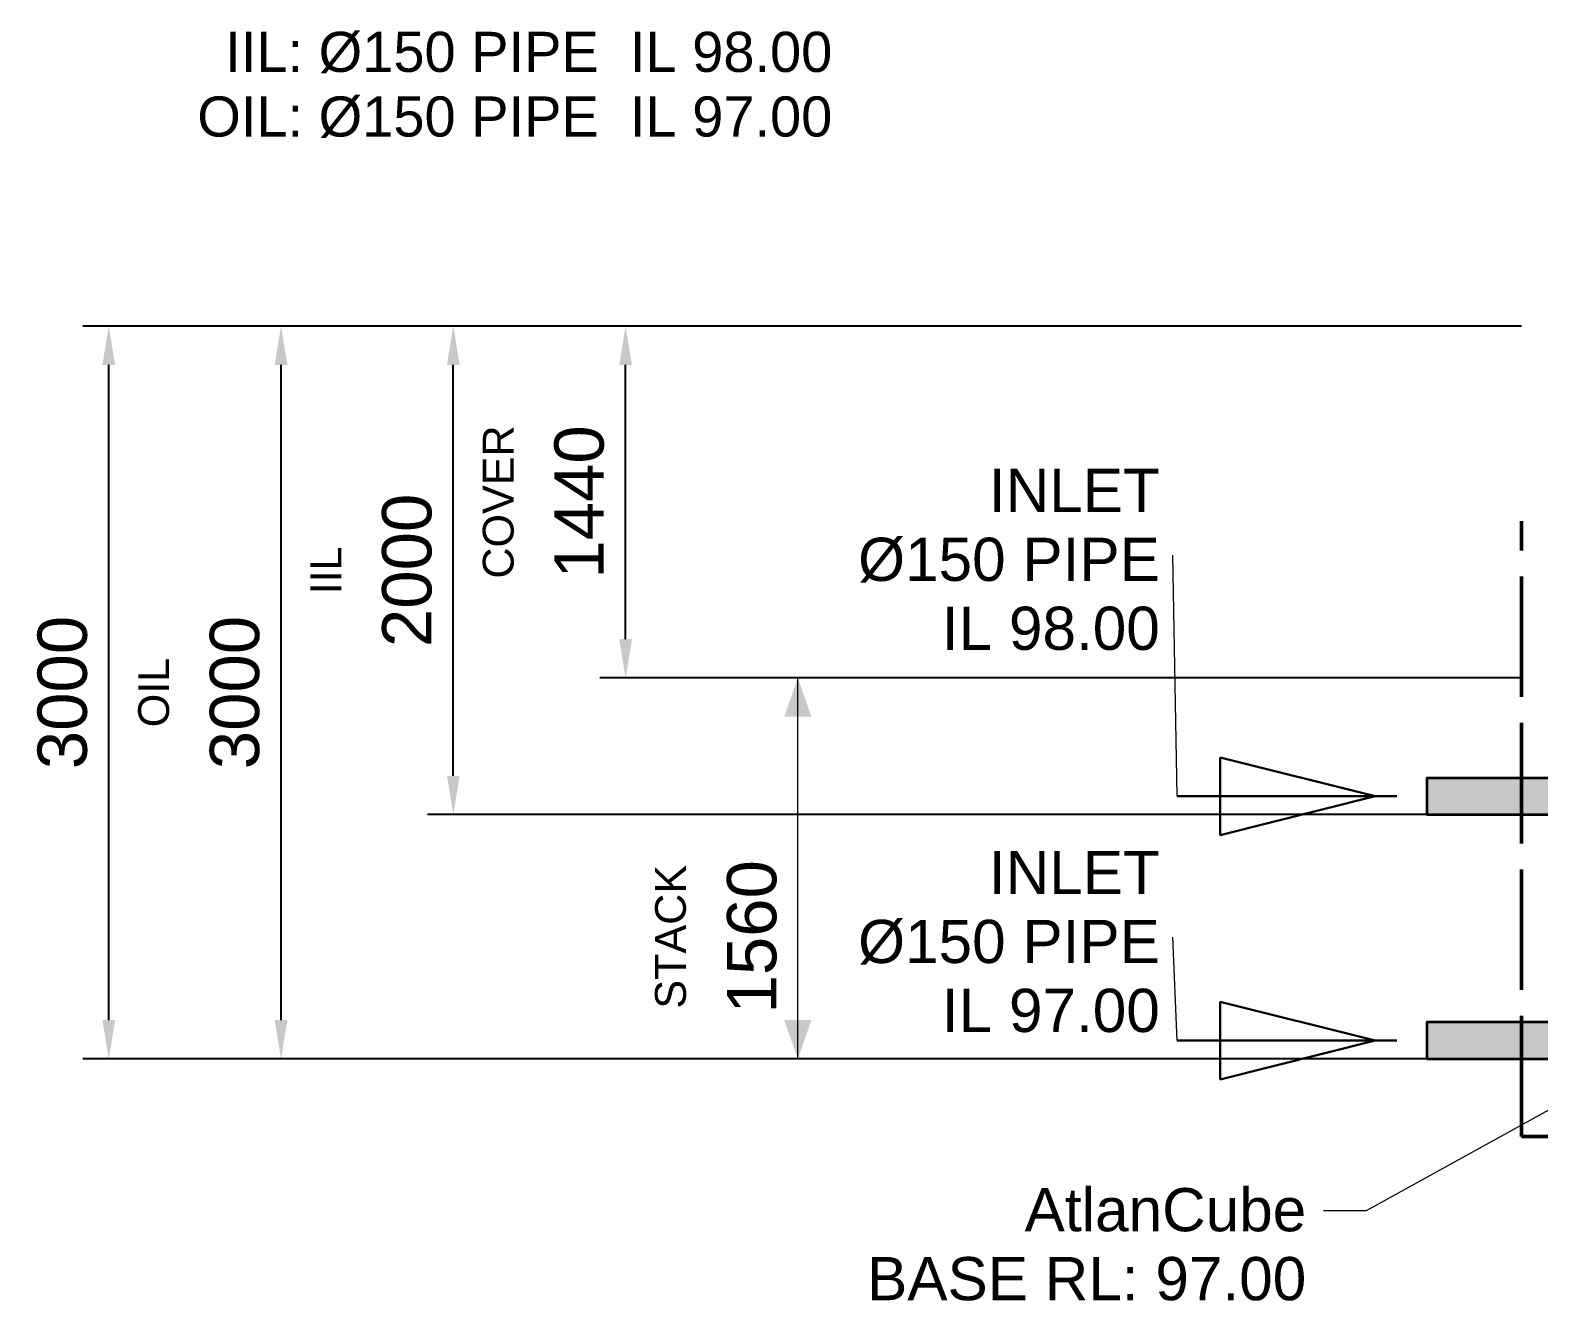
# Model space of a CAD drawing. Header units: millimetres. Extents: x 71 to 41929, y 71 to 131329.
# Drawn here: x 14772 to 20951, y 49762 to 54964 of the extents above; entities that cross this region are included whole.
import ezdxf
from ezdxf.enums import TextEntityAlignment as Align

# ---------------------------------------------------------------- set-up
doc = ezdxf.new("R2010")
doc.units = ezdxf.units.MM
doc.linetypes.add('DASH_494_106', pattern=[599.722222, 493.888889, -105.833333])
for name, color, linetype in [('ANNOTATIONS', 7, 'Continuous'), ('DIMENSIONS', 7, 'Continuous'), ('FLOW_INLET', 1, 'Continuous'), ('GEOFAB', 5, 'Continuous'), ('LEADERS', 7, 'Continuous'), ('PIPES', 7, 'Continuous')]:
    doc.layers.add(name, color=color, linetype=linetype)
doc.styles.add('ARIAL', font='arial.ttf')
doc.dimstyles.get("Standard").update_dxf_attribs({"dimtxt": 2.5, "dimasz": 2.5, "dimexe": 1.25, "dimexo": 0.625, "dimtad": 1, "dimcen": 2.5, "dimazin": 3, "dimtfac": 1, "dimtmove": 0, "dimatfit": 3})

msp = doc.modelspace()

# ---------------------------------------------------------------- linework, layer by layer
at = {"layer": 'ANNOTATIONS', "lineweight": 18}
for p, q in [((19469, 51827.5), (19451.4, 52815.3)), ((19469, 50827.5), (19451.4, 51250.8))]:
    msp.add_line(p, q, dxfattribs=at)
at = {"layer": 'DIMENSIONS', "lineweight": 18}
for p, q in [((20880.1, 52312.5), (17810.2, 52312.5)), ((17916.1, 50752.5), (17916.1, 52312.5)), ((20880.1, 50752.5), (17810.2, 50752.5))]:
    msp.add_line(p, q, dxfattribs=at)
at = {"layer": 'DIMENSIONS'}
for points in [[(17916.1, 52312.5), (17860.5, 52153.7), (17971.6, 52153.7)], [(17916.1, 50752.5), (17971.6, 50911.2), (17860.5, 50911.2)]]:
    msp.add_solid(points, dxfattribs=at)
at = {"layer": 'FLOW_INLET', "color": 1, "lineweight": 30}
for p, q in [((19645.4, 51986.2), (20280.4, 51827.5)), ((19645.4, 51668.8), (19645.4, 51986.2)), ((19469, 51827.5), (20368.6, 51827.5)), ((19645.4, 51668.8), (20280.4, 51827.5)), ((19645.4, 50986.2), (20280.4, 50827.5)), ((19645.4, 50668.8), (19645.4, 50986.2)), ((19469, 50827.5), (20368.6, 50827.5)), ((19645.4, 50668.8), (20280.4, 50827.5))]:
    msp.add_line(p, q, dxfattribs=at)
at = {"layer": 'GEOFAB', "color": 5, "linetype": 'DASH_494_106', "lineweight": 50}
for q in [(20880.1, 52953.6), (24965.1, 50435)]:
    msp.add_line((20880.1, 50435), q, dxfattribs=at)
at = {"layer": 'LEADERS', "lineweight": 18}
for p, q in [((20245.1, 50131.6), (21303.5, 50717.2)), ((20068.8, 50131.6), (20245.1, 50131.6))]:
    msp.add_line(p, q, dxfattribs=at)
at = {"layer": 'PIPES', "lineweight": 35}
for points in [[(20492.1, 51752.5), (21197.6, 51752.5), (21197.6, 51902.5), (20492.1, 51902.5)], [(20492.1, 50752.5), (21197.6, 50752.5), (21197.6, 50902.5), (20492.1, 50902.5)]]:
    msp.add_lwpolyline(points, close=True, dxfattribs=at)
at = {"layer": 'PIPES', "true_color": 0xbfbfbf}
for points in [[(20492.1, 51752.5), (21197.6, 51752.5), (20492.1, 51902.5), (21197.6, 51902.5)], [(20492.1, 50752.5), (21197.6, 50752.5), (20492.1, 50902.5), (21197.6, 50902.5)]]:
    msp.add_solid(points, dxfattribs=at)

# ---------------------------------------------------------------- texts
at = {"layer": 'ANNOTATIONS', "style": 'ARIAL'}
for s, height, p in [('IIL: Ø150 PIPE  IL 98.00', 164.183, (18057.2, 54793.2)), ('OIL: Ø150 PIPE  IL 97.00', 164.183, (18057.2, 54528.6)), ('INLET', 176.81, (19398.5, 52991.7)), ('Ø150 PIPE', 176.81, (19398.5, 52709.4)), ('IL 98.00', 176.81, (19398.5, 52427.2)), ('INLET', 176.81, (19398.5, 51427.2)), ('Ø150 PIPE', 176.81, (19398.5, 51145)), ('IL 97.00', 176.81, (19398.5, 50862.8)), ('AtlanCube', 176.81, (19998.2, 50046.9)), ('BASE RL: 97.00', 176.812, (19998.2, 49764.7))]:
    msp.add_text(s, height=height, dxfattribs=at).set_placement(p, align=Align.RIGHT)
at = {"layer": 'DIMENSIONS', "style": 'ARIAL'}
for s, height, p in [('COVER', 126.29, (16751.9, 53032.5)), ('IIL', 126.29, (16046.3, 52752.5)), ('OIL', 126.29, (15340.8, 52252.5)), ('STACK', 126.29, (17457.5, 51252.5)), ('1560', 202.07, (17827.9, 51252.5))]:
    msp.add_text(s, height=height, rotation=90, dxfattribs=at).set_placement(p, align=Align.CENTER)

# ---------------------------------------------------------------- dimensions: what is measured, and where the dimension line sits
at = {"layer": 'DIMENSIONS'}
for base, p1 in [((15093.8, 50752.5), (20880.1, 50752.5)), ((15799.4, 50752.5), (20880.1, 50752.5)), ((16505, 51752.5), (20880.1, 51752.5)), ((17210.5, 52312.5), (20880.1, 52312.5))]:
    msp.add_linear_dim(base=base, p1=p1, p2=(20880.1, 53752.5), angle=90, dimstyle='Standard', override={"dimtxt": 202.071111, "dimasz": 158.75, "dimexe": 105.833333, "dimexo": 0, "dimgap": 88.194444, "dimtad": 1, "dimtih": 0, "dimtoh": 0, "dimdec": 0, "dimtxsty": 'ARIAL', "dimclrd": 7, "dimclre": 7, "dimclrt": 7}, dxfattribs=at).render()

doc.saveas('drawing.dxf')
